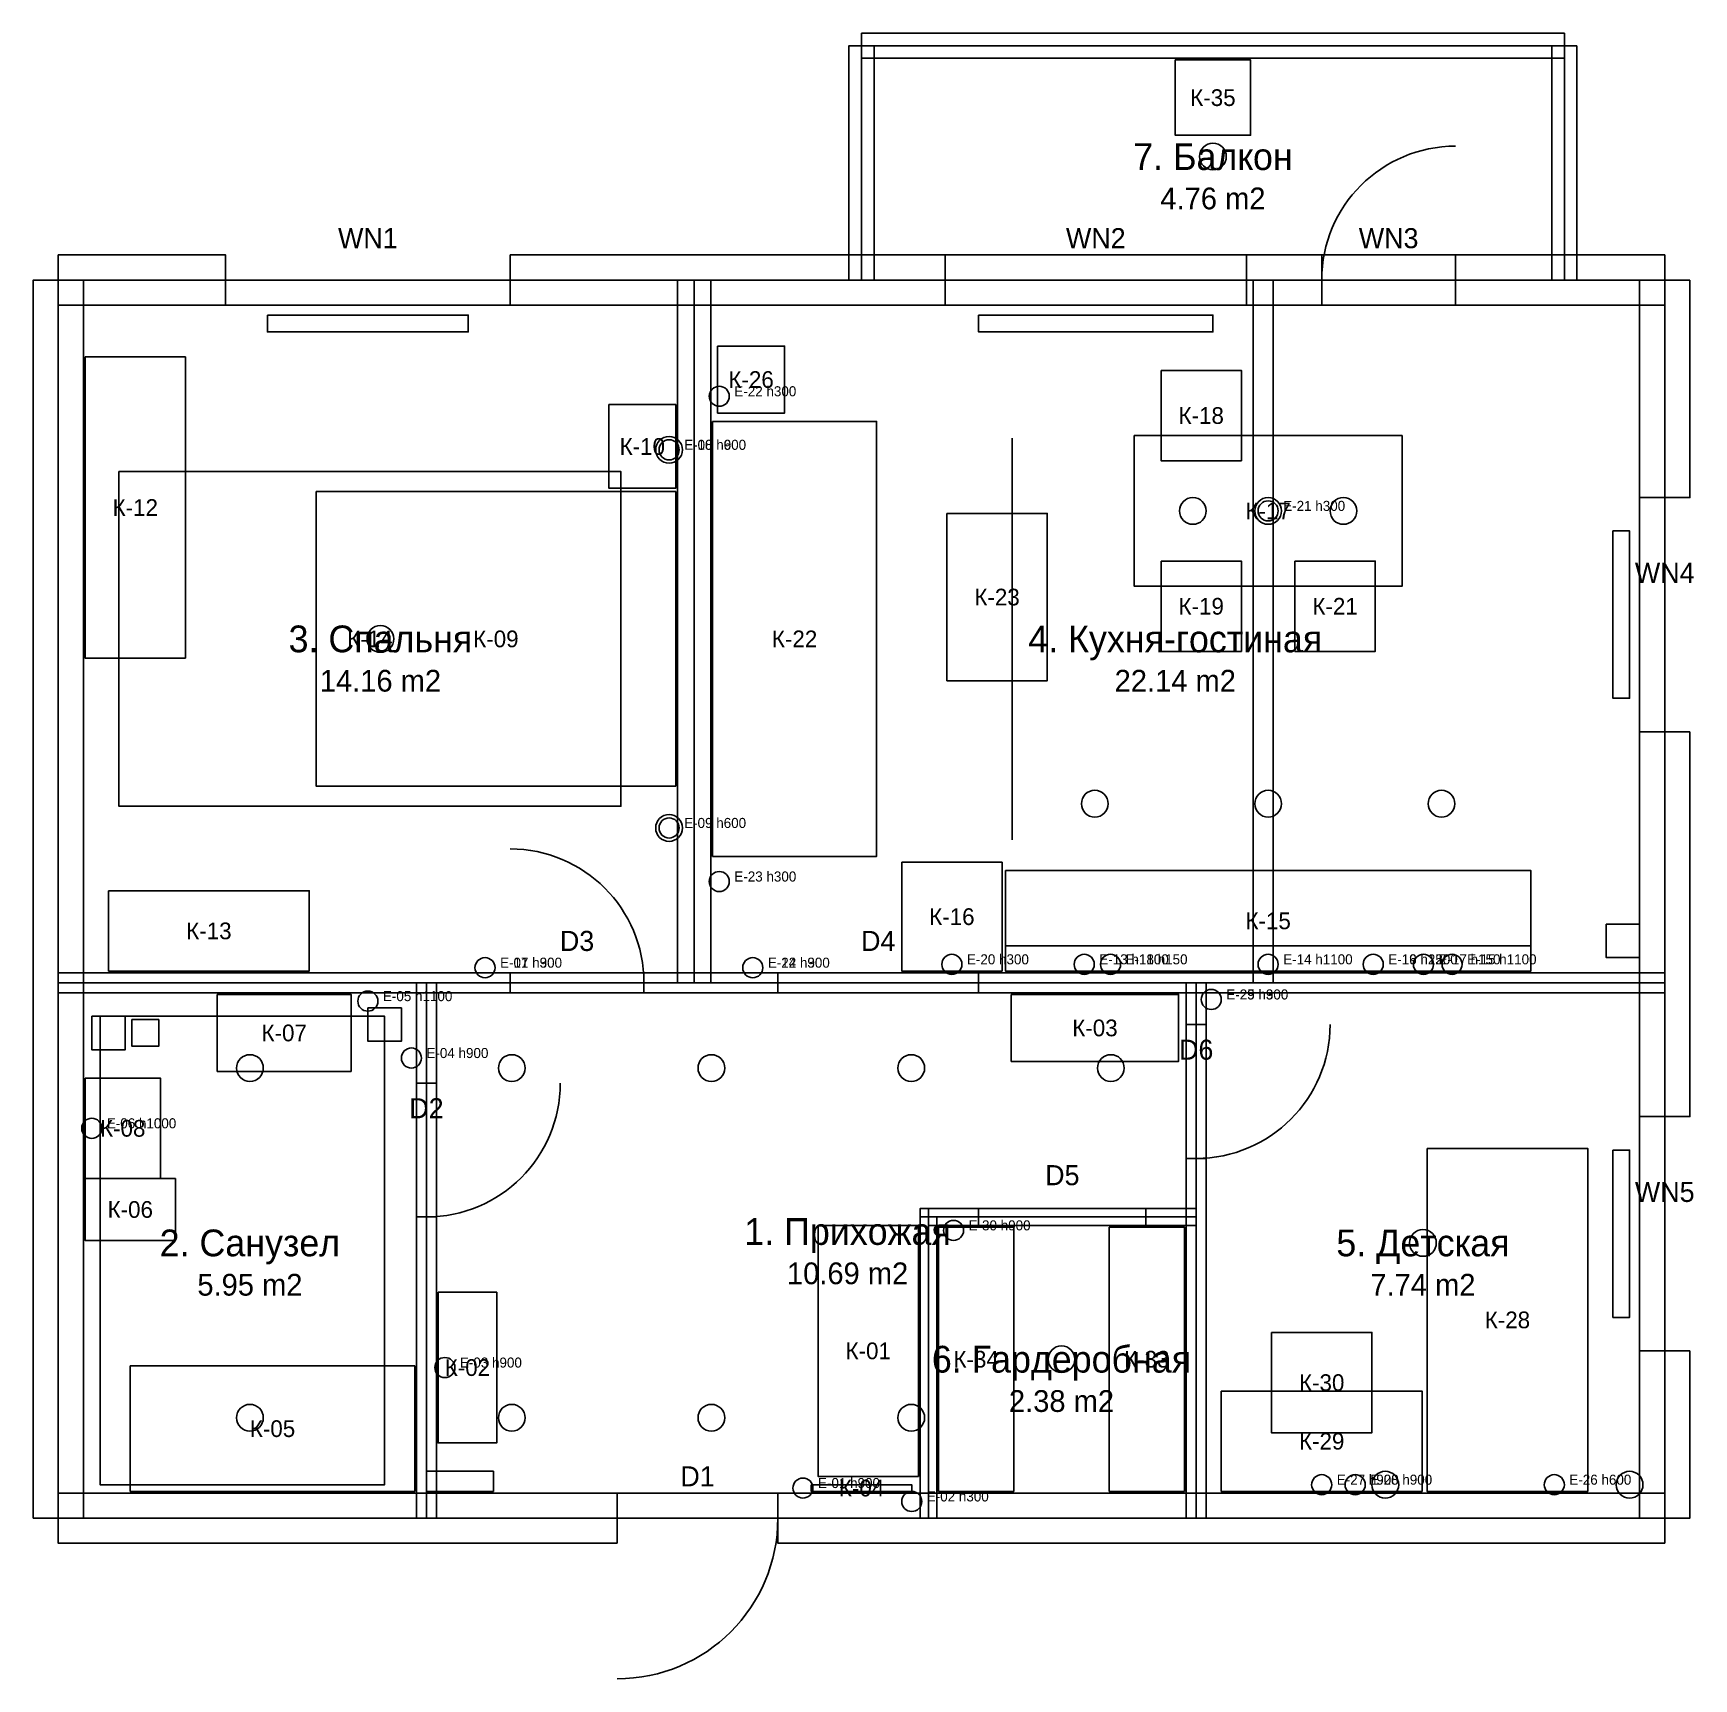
# Model space of a CAD drawing. Header units: millimetres. Extents: x -150 to 9774, y -8360 to 1475.
import ezdxf
from ezdxf.enums import TextEntityAlignment as Align

# ---------------------------------------------------------------- set-up
doc = ezdxf.new("R2010")
doc.units = ezdxf.units.MM
doc.linetypes.add('CENTER', pattern=[5.08, 3.175, -0.635, 0.635, -0.635])
for name, color, linetype in [('A-AREA', 8, 'Continuous'), ('A-AREA-IDEN', 2, 'Continuous'), ('A-DIMS', 9, 'Continuous'), ('A-DOOR', 4, 'Continuous'), ('A-GLAZ', 5, 'Continuous'), ('A-WALL', 7, 'Continuous'), ('A-WALL-DEMO', 1, 'Continuous'), ('A-WALL-NEW', 3, 'Continuous'), ('E-LITE', 40, 'Continuous'), ('E-POWR', 6, 'Continuous'), ('I-FURN', 30, 'Continuous'), ('M-HVAC', 10, 'Continuous'), ('P-PLMB', 150, 'Continuous')]:
    doc.layers.add(name, color=color, linetype=linetype)

msp = doc.modelspace()

# ---------------------------------------------------------------- linework, layer by layer
at = {"layer": 'A-AREA'}
for points in [[(4875, 1325), (8925, 1325), (8925, 150), (4875, 150)], [(150, -150), (3700, -150), (3700, -4140), (150, -4140)], [(3900, -150), (9450, -150), (9450, -4140), (3900, -4140)], [(150, -4260), (2140, -4260), (2140, -7250), (150, -7250)], [(2260, -4260), (6740, -4260), (6740, -5550), (5150, -5550), (5150, -7250), (2260, -7250)], [(6860, -4260), (9450, -4260), (9450, -7250), (6860, -7250)], [(5250, -5650), (6740, -5650), (6740, -7250), (5250, -7250)]]:
    msp.add_lwpolyline(points, close=True, dxfattribs=at)
at = {"layer": 'A-DIMS', "linetype": 'CENTER'}
for p, q in [((4800, 0), (4800, 1400)), ((4800, 1400), (9000, 1400)), ((9000, 1400), (9000, 0)), ((0, 0), (9600, 0)), ((0, -7400), (0, 0)), ((3800, 0), (3800, -4200)), ((9600, 0), (9600, -7400)), ((0, -4200), (9600, -4200)), ((2200, -4200), (2200, -7400)), ((6800, -4200), (6800, -7400)), ((5200, -5600), (5200, -7400)), ((5200, -5600), (6800, -5600)), ((9600, -7400), (0, -7400))]:
    msp.add_line(p, q, dxfattribs=at)
at = {"layer": 'A-DOOR'}
for p, q in [((7550, 0), (8350, 0)), ((2700, -4200), (3500, -4200)), ((4300, -4200), (5500, -4200)), ((6800, -4450), (6800, -5250)), ((2200, -4800), (2200, -5600)), ((5500, -5600), (6500, -5600)), ((4300, -7400), (3340, -7400))]:
    msp.add_line(p, q, dxfattribs=at)
for centre, radius, start, end in [((8350, 0), 800, 90, 180), ((2700, -4200), 800, 0, 90), ((6800, -4450), 800, -90, 0), ((2200, -4800), 800, -90, 0), ((3340, -7400), 960, -90, 0)]:
    msp.add_arc(centre, radius, start, end, dxfattribs=at)
at = {"layer": 'A-GLAZ'}
for p, q in [((1000, 0), (2700, 0)), ((5300, 0), (7100, 0)), ((9600, -1300), (9600, -2700)), ((9600, -5000), (9600, -6400))]:
    msp.add_line(p, q, dxfattribs=at)
at = {"layer": 'A-WALL'}
for points in [[(4725, 0), (4725, 1400), (4875, 1400), (4875, 0)], [(4800, 1475), (9000, 1475), (9000, 1325), (4800, 1325)], [(9075, 1400), (9075, 0), (8925, 0), (8925, 1400)], [(0, 150), (1000, 150), (1000, -150), (0, -150)], [(2700, 150), (5300, 150), (5300, -150), (2700, -150)], [(7100, 150), (7550, 150), (7550, -150), (7100, -150)], [(8350, 150), (9600, 150), (9600, -150), (8350, -150)], [(-150, -7400), (-150, 0), (150, 0), (150, -7400)], [(3900, 0), (3900, -4200), (3700, -4200), (3700, 0)], [(9750, 0), (9750, -1300), (9450, -1300), (9450, 0)], [(9750, -2700), (9750, -5000), (9450, -5000), (9450, -2700)], [(0, -4140), (2700, -4140), (2700, -4260), (0, -4260)], [(3500, -4140), (4300, -4140), (4300, -4260), (3500, -4260)], [(5500, -4140), (9600, -4140), (9600, -4260), (5500, -4260)], [(2260, -4200), (2260, -4800), (2140, -4800), (2140, -4200)], [(6860, -4200), (6860, -4450), (6740, -4450), (6740, -4200)], [(6860, -5250), (6860, -7400), (6740, -7400), (6740, -5250)], [(2260, -5600), (2260, -7400), (2140, -7400), (2140, -5600)], [(9750, -6400), (9750, -7400), (9450, -7400), (9450, -6400)], [(3340, -7550), (0, -7550), (0, -7250), (3340, -7250)], [(9600, -7550), (4300, -7550), (4300, -7250), (9600, -7250)]]:
    msp.add_lwpolyline(points, close=True, dxfattribs=at)
at = {"layer": 'A-WALL-DEMO'}
msp.add_lwpolyline([(7260, 0), (7260, -4200), (7140, -4200), (7140, 0)], close=True, dxfattribs=at)
at = {"layer": 'A-WALL-NEW'}
for points in [[(5200, -5550), (5500, -5550), (5500, -5650), (5200, -5650)], [(6500, -5550), (6800, -5550), (6800, -5650), (6500, -5650)], [(5250, -5600), (5250, -7400), (5150, -7400), (5150, -5600)]]:
    msp.add_lwpolyline(points, close=True, dxfattribs=at)
at = {"layer": 'E-LITE'}
for p, q in [((150, -150), (3700, -150)), ((3900, -150), (9450, -150)), ((3900, -4140), (3900, -150)), ((9450, -150), (9450, -4140)), ((5700, -3345), (5700, -945)), ((8800, -3980), (5660, -3980)), ((9450, -4140), (3900, -4140)), ((6860, -4260), (9450, -4260))]:
    msp.add_line(p, q, dxfattribs=at)
for centre in [(6900, 738), (3650, -1015), (6780, -1380), (7230, -1380), (7680, -1380), (1925, -2145), (6194, -3130), (7230, -3130), (8266, -3130), (3650, -3275), (1145, -4710), (2710, -4710), (3903, -4710), (5097, -4710), (6290, -4710), (8155, -5755), (5995, -6450), (1145, -6800), (2710, -6800), (3903, -6800), (5097, -6800), (7930, -7200), (9390, -7200)]:
    msp.add_circle(centre, 80, dxfattribs=at)
at = {"layer": 'E-POWR'}
for centre in [(3950, -695), (3650, -1015), (3650, -1015), (7230, -1380), (3650, -3275), (3950, -3595), (2550, -4110), (2550, -4110), (4150, -4110), (4150, -4110), (5340, -4090), (6131, -4090), (6288, -4090), (7230, -4090), (7858, -4090), (7858, -4090), (8158, -4090), (8329, -4090), (1850, -4310), (6890, -4300), (6890, -4300), (2110, -4650), (200, -5070), (5350, -5680), (2310, -6500), (7550, -7200), (7750, -7200), (8940, -7200), (4450, -7220), (5100, -7300)]:
    msp.add_circle(centre, 60, dxfattribs=at)
at = {"layer": 'I-FURN'}
for points in [[(6675, 1315), (7125, 1315), (7125, 865), (6675, 865)], [(3940, -395), (4340, -395), (4340, -795), (3940, -795)], [(160, -460), (760, -460), (760, -2260), (160, -2260)], [(6590, -540), (7070, -540), (7070, -1080), (6590, -1080)], [(3290, -745), (3690, -745), (3690, -1245), (3290, -1245)], [(3910, -845), (4890, -845), (4890, -3445), (3910, -3445)], [(6430, -930), (8030, -930), (8030, -1830), (6430, -1830)], [(362, -1145), (3362, -1145), (3362, -3145), (362, -3145)], [(1540, -1265), (3690, -1265), (3690, -3025), (1540, -3025)], [(5310, -1395), (5910, -1395), (5910, -2395), (5310, -2395)], [(6590, -1680), (7070, -1680), (7070, -2220), (6590, -2220)], [(7390, -1680), (7870, -1680), (7870, -2220), (7390, -2220)], [(5040, -3480), (5640, -3480), (5640, -4130), (5040, -4130)], [(5660, -3530), (8800, -3530), (8800, -4130), (5660, -4130)], [(300, -3650), (1500, -3650), (1500, -4130), (300, -4130)], [(950, -4270), (1750, -4270), (1750, -4730), (950, -4730)], [(5695, -4270), (6695, -4270), (6695, -4670), (5695, -4670)], [(160, -4770), (610, -4770), (610, -5370), (160, -5370)], [(8180, -5190), (9140, -5190), (9140, -7240), (8180, -7240)], [(160, -5370), (700, -5370), (700, -5740), (160, -5740)], [(4540, -5650), (5140, -5650), (5140, -7150), (4540, -7150)], [(5260, -5660), (5710, -5660), (5710, -7240), (5260, -7240)], [(6280, -5660), (6730, -5660), (6730, -7240), (6280, -7240)], [(2270, -6050), (2620, -6050), (2620, -6950), (2270, -6950)], [(7250, -6290), (7850, -6290), (7850, -6890), (7250, -6890)], [(430, -6490), (2130, -6490), (2130, -7240), (430, -7240)], [(6950, -6640), (8150, -6640), (8150, -7240), (6950, -7240)], [(4500, -7200), (5100, -7200), (5100, -7240), (4500, -7240)]]:
    msp.add_lwpolyline(points, close=True, dxfattribs=at)
at = {"layer": 'M-HVAC'}
for points in [[(1250, -210), (2450, -210), (2450, -310), (1250, -310)], [(5500, -210), (6900, -210), (6900, -310), (5500, -310)], [(9290, -1500), (9390, -1500), (9390, -2500), (9290, -2500)], [(9250, -3850), (9450, -3850), (9450, -4050), (9250, -4050)], [(1850, -4350), (2050, -4350), (2050, -4550), (1850, -4550)], [(250, -4400), (1950, -4400), (1950, -7200), (250, -7200)], [(9290, -5200), (9390, -5200), (9390, -6200), (9290, -6200)], [(2200, -7120), (2600, -7120), (2600, -7240), (2200, -7240)]]:
    msp.add_lwpolyline(points, close=True, dxfattribs=at)
at = {"layer": 'P-PLMB'}
for points in [[(200, -4400), (400, -4400), (400, -4600), (200, -4600)], [(440, -4420), (600, -4420), (600, -4580), (440, -4580)]]:
    msp.add_lwpolyline(points, close=True, dxfattribs=at)

# ---------------------------------------------------------------- texts
at = {"layer": 'A-AREA-IDEN'}
for s, height, p in [('7. Балкон', 160, (6900, 737.5)), ('4.76 m2', 130, (6900, 487.5)), ('3. Спальня', 160, (1925, -2145)), ('4. Кухня-гостиная', 160, (6675, -2145)), ('14.16 m2', 130, (1925, -2395)), ('22.14 m2', 130, (6675, -2395)), ('1. Прихожая', 160, (4716.7, -5686.7)), ('2. Санузел', 160, (1145, -5755)), ('5. Детская', 160, (8155, -5755)), ('5.95 m2', 130, (1145, -6005)), ('10.69 m2', 130, (4716.7, -5936.7)), ('7.74 m2', 130, (8155, -6005)), ('6. Гардеробная', 160, (5995, -6450)), ('2.38 m2', 130, (5995, -6700))]:
    msp.add_text(s, height=height, dxfattribs=at).set_placement(p, align=Align.MIDDLE_CENTER)
at = {"layer": 'A-DOOR'}
for s, p in [('WN3', (7950, 250)), ('D3', (3100, -3950)), ('D4', (4900, -3950)), ('D6', (6800, -4600)), ('D2', (2200, -4950)), ('D5', (6000, -5350)), ('D1', (3820, -7150))]:
    msp.add_text(s, height=120, dxfattribs=at).set_placement(p, align=Align.MIDDLE_CENTER)
at = {"layer": 'A-GLAZ'}
for s, p in [('WN1', (1850, 250)), ('WN2', (6200, 250)), ('WN4', (9600, -1750)), ('WN5', (9600, -5450))]:
    msp.add_text(s, height=120, dxfattribs=at).set_placement(p, align=Align.MIDDLE_CENTER)
at = {"layer": 'E-POWR'}
for s, p in [('E-22 h300', (4040, -695)), ('E-08 h600', (3740, -1015)), ('E-10 h900', (3740, -1015)), ('E-21 h300', (7320, -1380)), ('E-09 h600', (3740, -3275)), ('E-23 h300', (4040, -3595)), ('E-07 h900', (2640, -4110)), ('E-11 h300', (2640, -4110)), ('E-12 h900', (4240, -4110)), ('E-24 h300', (4240, -4110)), ('E-20 h300', (5430, -4090)), ('E-13 h1100', (6221, -4090)), ('E-18 h150', (6378, -4090)), ('E-14 h1100', (7320, -4090)), ('E-16 h150', (7948, -4090)), ('E-19 h2200', (7948, -4090)), ('E-17 h150', (8248, -4090)), ('E-15 h1100', (8419, -4090)), ('E-05 h1100', (1940, -4310)), ('E-25 h900', (6980, -4300)), ('E-29 h300', (6980, -4300)), ('E-04 h900', (2200, -4650)), ('E-06 h1000', (290, -5070)), ('E-30 h900', (5440, -5680)), ('E-03 h900', (2400, -6500)), ('E-27 h900', (7640, -7200)), ('E-28 h900', (7840, -7200)), ('E-26 h600', (9030, -7200)), ('E-01 h900', (4540, -7220)), ('E-02 h300', (5190, -7300))]:
    msp.add_text(s, height=60, dxfattribs=at).set_placement(p)
at = {"layer": 'I-FURN'}
for s, p in [('К-35', (6900, 1090)), ('К-26', (4140, -595)), ('К-18', (6830, -810)), ('К-10', (3490, -995)), ('К-12', (460, -1360)), ('К-17', (7230, -1380)), ('К-23', (5610, -1895)), ('К-19', (6830, -1950)), ('К-21', (7630, -1950)), ('К-14', (1862, -2145)), ('К-09', (2615, -2145)), ('К-22', (4400, -2145)), ('К-16', (5340, -3805)), ('К-13', (900, -3890)), ('К-15', (7230, -3830)), ('К-07', (1350, -4500)), ('К-03', (6195, -4470)), ('К-08', (385, -5070)), ('К-06', (430, -5555)), ('К-28', (8660, -6215)), ('К-01', (4840, -6400)), ('К-02', (2445, -6500)), ('К-34', (5485, -6450)), ('К-33', (6505, -6450)), ('К-30', (7550, -6590)), ('К-05', (1280, -6865)), ('К-29', (7550, -6940)), ('К-04', (4800, -7220))]:
    msp.add_text(s, height=100, dxfattribs=at).set_placement(p, align=Align.MIDDLE_CENTER)

doc.saveas('drawing.dxf')
